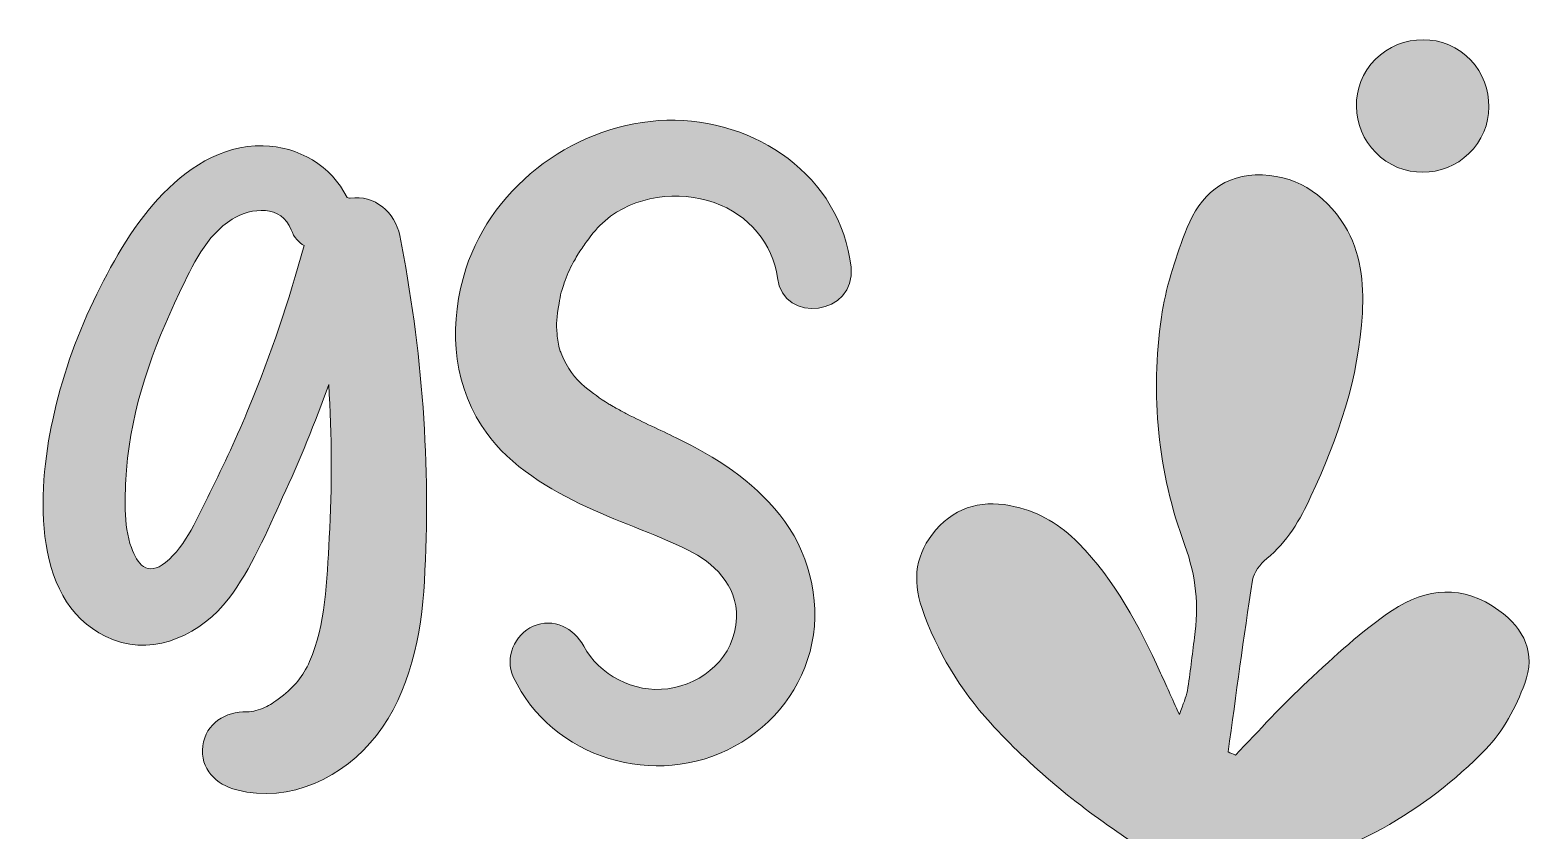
# Model space of a CAD drawing. Header units: inches. Extents: x 46 to 1034, y -889 to -193.
# Drawn here: x 715.5 to 1033.7, y -530.1 to -361.1 of the extents above; entities that cross this region are included whole.
import ezdxf

# ---------------------------------------------------------------- set-up
doc = ezdxf.new("R2010")
doc.units = ezdxf.units.IN
doc.header["$MEASUREMENT"] = 0
doc.layers.add('Layer 1', color=7, linetype='Continuous')

# ---------------------------------------------------------------- blocks, each defined once
blk = doc.blocks.new('block 2')
at = {"layer": 'Layer 1', "true_color": 0xffffff}
h = blk.add_hatch(color=7, dxfattribs=at)
h.dxf.hatch_style = 2
edge = h.paths.add_edge_path()
edge.add_spline(control_points=[(997.95, -369.43), (993.82, -375.82), (995.63, -384.45), (1001.99, -388.72), (1008.32, -392.97), (1016.99, -391.3), (1021.33, -385), (1025.61, -378.78), (1024.02, -370), (1017.8, -365.59), (1011.43, -361.06), (1002.19, -362.85), (997.95, -369.43)], knot_values=[0, 0, 0, 0, 1, 1, 1, 2, 2, 2, 3, 3, 3, 4, 4, 4, 4], degree=3, periodic=1)
h = blk.add_hatch(color=7, dxfattribs=at)
h.dxf.hatch_style = 2
edge = h.paths.add_edge_path()
edge.add_spline(control_points=[(827.74, -416.39), (827.82, -416.24), (828.35, -414.49), (828.37, -414.45), (828.9, -412.97), (829.52, -411.53), (830.24, -410.13), (830.13, -410.39), (831.32, -408.33), (831.29, -408.38), (831.85, -407.52), (832.44, -406.65), (833.04, -405.81), (834.45, -403.85), (835.43, -402.69), (837.01, -401.31), (843.04, -396.05), (852.61, -394.8), (860.09, -397.47), (867.36, -400.07), (872.54, -406.21), (873.41, -413.33), (874.65, -423.38), (890.09, -421.18), (888.97, -411.14), (886.82, -391.82), (868.59, -379.59), (850.09, -380.08), (831.3, -380.59), (813.36, -393.52), (807.62, -411.46), (804.12, -422.43), (804.53, -434.72), (810.91, -444.58), (815.79, -452.14), (823.73, -457.22), (831.68, -461.07), (839.19, -464.71), (847.2, -467.21), (854.69, -470.92), (859.69, -473.4), (865.05, -478.15), (864.78, -485.18), (864.45, -493.44), (857.74, -499.1), (850.27, -500.12), (843.03, -501.12), (835.75, -497.13), (832.52, -491.15), (830.43, -487.3), (826.12, -485.08), (821.84, -486.93), (817.9, -488.63), (815.76, -493.62), (817.62, -497.6), (825.69, -514.91), (847.82, -521.42), (864.34, -512.29), (872.78, -507.63), (878.77, -500), (880.73, -490.5), (882.68, -481.1), (879.91, -470.81), (873.91, -463.39), (868.02, -456.09), (860.41, -451.22), (852.06, -447.16), (848.61, -445.48), (845.12, -443.91), (841.71, -442.14), (840.97, -441.76), (840.23, -441.37), (839.49, -440.97), (839.7, -441.07), (837.78, -439.99), (837.72, -439.95), (835.99, -438.86), (834.32, -437.68), (832.75, -436.37), (830.48, -434.47), (829.14, -432.6), (827.72, -429.27), (827.6, -428.98), (827.5, -428.76), (827.43, -428.58), (827.15, -427.51), (827, -426.38), (826.88, -425.28), (826.62, -422.88), (826.76, -421.93), (827.29, -418.78), (827.42, -417.98), (827.56, -417.18), (827.74, -416.39)], knot_values=[0, 0, 0, 0, 1, 1, 1, 2, 2, 2, 3, 3, 3, 4, 4, 4, 5, 5, 5, 6, 6, 6, 7, 7, 7, 8, 8, 8, 9, 9, 9, 10, 10, 10, 11, 11, 11, 12, 12, 12, 13, 13, 13, 14, 14, 14, 15, 15, 15, 16, 16, 16, 17, 17, 17, 18, 18, 18, 19, 19, 19, 20, 20, 20, 21, 21, 21, 22, 22, 22, 23, 23, 23, 24, 24, 24, 25, 25, 25, 26, 26, 26, 27, 27, 27, 28, 28, 28, 29, 29, 29, 30, 30, 30, 31, 31, 31, 31], degree=3, periodic=1)
h = blk.add_hatch(color=7, dxfattribs=at)
h.dxf.hatch_style = 2
edge = h.paths.add_edge_path()
edge.add_spline(control_points=[(774.59, -494.37), (773.2, -497.49), (771.38, -499.75), (768.54, -501.89), (766.8, -503.19), (766.44, -503.47), (765.05, -504.1), (763.98, -504.58), (762.6, -505.07), (761.34, -505.03), (756.86, -504.89), (752.65, -507.44), (752.03, -512.19), (751.4, -517.11), (754.84, -520.36), (759.2, -521.5), (770.41, -524.43), (781.87, -518.77), (788.72, -509.97), (795.81, -500.88), (798.22, -488.72), (798.85, -477.46), (800.22, -453.01), (798.42, -428.44), (793.63, -404.43), (792.66, -399.51), (788.32, -395.81), (783.16, -396.53), (783.11, -396.54), (783.07, -396.55), (783.03, -396.56), (782.86, -396.5), (782.68, -396.46), (782.5, -396.42), (779.3, -389.74), (772.13, -385.58), (764.76, -385.48), (755.74, -385.36), (748.45, -390.37), (742.55, -396.75), (736.86, -402.92), (732.56, -410.73), (728.95, -418.26), (725.11, -426.26), (722.2, -434.69), (720.31, -443.36), (717.05, -458.35), (715.54, -483.03), (733.17, -489.78), (742.28, -493.26), (751.85, -488.4), (757.45, -481.13), (762.29, -474.85), (765.59, -466.83), (768.9, -459.68), (772.5, -451.92), (775.75, -443.98), (778.63, -435.91), (779.31, -446.67), (779.37, -457.47), (778.75, -468.27), (778.24, -477.33), (777.98, -486.74), (774.59, -494.37)], knot_values=[0, 0, 0, 0, 1, 1, 1, 2, 2, 2, 3, 3, 3, 4, 4, 4, 5, 5, 5, 6, 6, 6, 7, 7, 7, 8, 8, 8, 9, 9, 9, 10, 10, 10, 11, 11, 11, 12, 12, 12, 13, 13, 13, 14, 14, 14, 15, 15, 15, 16, 16, 16, 17, 17, 17, 18, 18, 18, 19, 19, 19, 20, 20, 20, 21, 21, 21, 21], degree=3, periodic=1)
edge = h.paths.add_edge_path()
edge.add_spline(control_points=[(761.84, -440.63), (759.29, -446.76), (756.52, -452.81), (753.53, -458.75), (751.06, -463.64), (748.55, -469.93), (744.16, -473.46), (740.24, -476.61), (738.15, -473.7), (736.93, -470.34), (735.22, -465.62), (735.53, -459.18), (735.92, -453.96), (736.93, -440.64), (741.43, -428.43), (747.12, -416.46), (749.78, -410.86), (752.74, -404.37), (758.22, -401), (762.38, -398.44), (768.67, -397.93), (770.7, -403.25), (771.31, -404.85), (772.28, -405.92), (773.41, -406.56), (770.26, -418.15), (766.45, -429.52), (761.84, -440.63)], knot_values=[0, 0, 0, 0, 1, 1, 1, 2, 2, 2, 3, 3, 3, 4, 4, 4, 5, 5, 5, 6, 6, 6, 7, 7, 7, 8, 8, 8, 9, 9, 9, 9], degree=3, periodic=1)
h = blk.add_hatch(color=7, dxfattribs=at)
h.dxf.hatch_style = 2
edge = h.paths.add_edge_path()
edge.add_spline(control_points=[(1025.86, -483.58), (1018.32, -478.05), (1010.45, -478.79), (1003.32, -483.59), (996.91, -487.9), (991.15, -493.26), (985.46, -498.53), (980.12, -503.48), (975.25, -508.92), (970.17, -514.14), (969.65, -513.92), (969.14, -513.7), (968.63, -513.48), (970.32, -501.39), (971.92, -489.29), (973.8, -477.23), (974.06, -475.57), (975.43, -473.77), (976.8, -472.66), (981.15, -469.09), (983.84, -464.49), (986.15, -459.5), (991.87, -447.19), (996.26, -434.52), (997, -420.84), (997.34, -414.36), (996.72, -407.95), (993.22, -402.33), (988.95, -395.45), (982.58, -391.39), (974.39, -391.64), (966.56, -391.88), (962, -397.19), (959.48, -403.99), (957.37, -409.71), (955.42, -415.64), (954.55, -421.64), (952.15, -438.07), (953.8, -454.32), (959.5, -469.88), (961.89, -476.38), (962.49, -482.65), (961.55, -489.3), (961.02, -493.05), (960.64, -496.81), (960.03, -500.54), (959.8, -501.95), (959.13, -503.29), (958.35, -505.57), (956.71, -501.96), (955.55, -499.38), (954.37, -496.81), (949.81, -486.89), (944.81, -477.27), (937.01, -469.39), (933.23, -465.58), (928.86, -462.87), (923.68, -461.69), (917.25, -460.21), (911.41, -461.38), (906.91, -466.6), (902.67, -471.5), (901.84, -477.01), (903.97, -483.16), (907.13, -492.24), (911.96, -500.28), (918.43, -507.35), (926.94, -516.64), (936.59, -524.62), (947.06, -531.58), (951.85, -534.77), (953.62, -538.56), (951.63, -544.2), (948.18, -554), (945.03, -563.91), (941.7, -573.75), (941.07, -575.63), (940.18, -577.43), (938.88, -580.55), (936.69, -575.12), (935.35, -570.83), (933.3, -566.91), (929.7, -560.04), (926.27, -552.94), (921.66, -546.77), (916.78, -540.25), (909.74, -535.94), (901.65, -534.08), (891.33, -531.7), (883.6, -537.21), (882.81, -547.71), (882.51, -551.6), (883.16, -555.8), (884.42, -559.51), (887.98, -570.01), (894.19, -578.85), (902.82, -585.94), (909.39, -591.34), (915.84, -596.9), (922.44, -602.27), (926.69, -605.74), (927.93, -609.74), (925.43, -614.78), (917.99, -629.8), (910.59, -644.84), (903.17, -659.87), (902.47, -659.73), (901.77, -659.59), (901.07, -659.45), (900.27, -655.34), (899.78, -651.14), (898.6, -647.14), (896.07, -638.55), (893.56, -629.91), (890.31, -621.58), (887.98, -615.59), (883.78, -610.68), (878.31, -606.99), (871.32, -602.28), (864.11, -601.96), (856.91, -606.06), (849.95, -610.03), (847.23, -616.72), (848.45, -624.19), (849.5, -630.62), (851.52, -637.14), (854.43, -642.96), (860.92, -655.93), (869.73, -667.34), (880.36, -677.29), (882.89, -679.66), (885.2, -682.26), (888.15, -685.32), (881.17, -695.68), (874.49, -705.59), (867.43, -716.06), (871.12, -717.62), (873.83, -718.77), (876.65, -719.96), (883.94, -710.56), (890.84, -701.64), (897.44, -693.12), (901.99, -694.42), (905.77, -695.99), (909.69, -696.55), (930.51, -699.5), (950.83, -697.28), (970.15, -688.86), (975.41, -686.57), (980.35, -682.83), (984.44, -678.76), (990.33, -672.89), (990.38, -664.1), (985.72, -657.19), (981.28, -650.62), (974.78, -648.49), (967.26, -648.78), (959.31, -649.09), (951.88, -651.62), (944.85, -655.08), (935.74, -659.57), (926.87, -664.55), (917.88, -669.28), (915.49, -670.54), (913.03, -671.65), (910.6, -672.83), (918.57, -653.75), (927.46, -635.79), (936.18, -617.74), (937.94, -614.08), (940.46, -613.63), (944.18, -613.77), (963.88, -614.5), (982.13, -609.55), (998.71, -598.8), (1006.28, -593.88), (1011.81, -587.26), (1014.42, -578.48), (1018.4, -565.09), (1010.41, -555.36), (996.64, -557.61), (991.21, -558.5), (985.68, -560.85), (981, -563.81), (973.65, -568.47), (966.98, -574.2), (960.01, -579.48), (957.37, -581.48), (954.72, -583.48), (952.07, -585.48), (951.64, -585.17), (951.22, -584.86), (950.79, -584.54), (955.06, -569.91), (959.33, -555.27), (963.53, -540.86), (968.04, -540.37), (971.87, -540.36), (975.49, -539.51), (993.88, -535.17), (1009.94, -526.35), (1023.12, -512.86), (1026.78, -509.12), (1029.47, -503.99), (1031.31, -499.02), (1033.66, -492.66), (1031.27, -487.54), (1025.86, -483.58)], knot_values=[0, 0, 0, 0, 1, 1, 1, 2, 2, 2, 3, 3, 3, 4, 4, 4, 5, 5, 5, 6, 6, 6, 7, 7, 7, 8, 8, 8, 9, 9, 9, 10, 10, 10, 11, 11, 11, 12, 12, 12, 13, 13, 13, 14, 14, 14, 15, 15, 15, 16, 16, 16, 17, 17, 17, 18, 18, 18, 19, 19, 19, 20, 20, 20, 21, 21, 21, 22, 22, 22, 23, 23, 23, 24, 24, 24, 25, 25, 25, 26, 26, 26, 27, 27, 27, 28, 28, 28, 29, 29, 29, 30, 30, 30, 31, 31, 31, 32, 32, 32, 33, 33, 33, 34, 34, 34, 35, 35, 35, 36, 36, 36, 37, 37, 37, 38, 38, 38, 39, 39, 39, 40, 40, 40, 41, 41, 41, 42, 42, 42, 43, 43, 43, 44, 44, 44, 45, 45, 45, 46, 46, 46, 47, 47, 47, 48, 48, 48, 49, 49, 49, 50, 50, 50, 51, 51, 51, 52, 52, 52, 53, 53, 53, 54, 54, 54, 55, 55, 55, 56, 56, 56, 57, 57, 57, 58, 58, 58, 59, 59, 59, 60, 60, 60, 61, 61, 61, 62, 62, 62, 63, 63, 63, 64, 64, 64, 65, 65, 65, 66, 66, 66, 67, 67, 67, 68, 68, 68, 69, 69, 69, 69], degree=3, periodic=1)
at = {"layer": 'Layer 1', "lineweight": 0}
for points, knots in [([(997.95, -369.43), (993.82, -375.82), (995.63, -384.45), (1001.99, -388.72), (1008.32, -392.97), (1016.99, -391.3), (1021.33, -385), (1025.61, -378.78), (1024.02, -370), (1017.8, -365.59), (1011.43, -361.06), (1002.19, -362.85), (997.95, -369.43)], [0, 0, 0, 0, 1, 1, 1, 2, 2, 2, 3, 3, 3, 4, 4, 4, 4]), ([(827.74, -416.39), (827.82, -416.24), (828.35, -414.49), (828.37, -414.45), (828.9, -412.97), (829.52, -411.53), (830.24, -410.13), (830.13, -410.39), (831.32, -408.33), (831.29, -408.38), (831.85, -407.52), (832.44, -406.65), (833.04, -405.81), (834.45, -403.85), (835.43, -402.69), (837.01, -401.31), (843.04, -396.05), (852.61, -394.8), (860.09, -397.47), (867.36, -400.07), (872.54, -406.21), (873.41, -413.33), (874.65, -423.38), (890.09, -421.18), (888.97, -411.14), (886.82, -391.82), (868.59, -379.59), (850.09, -380.08), (831.3, -380.59), (813.36, -393.52), (807.62, -411.46), (804.12, -422.43), (804.53, -434.72), (810.91, -444.58), (815.79, -452.14), (823.73, -457.22), (831.68, -461.07), (839.19, -464.71), (847.2, -467.21), (854.69, -470.92), (859.69, -473.4), (865.05, -478.15), (864.78, -485.18), (864.45, -493.44), (857.74, -499.1), (850.27, -500.12), (843.03, -501.12), (835.75, -497.13), (832.52, -491.15), (830.43, -487.3), (826.12, -485.08), (821.84, -486.93), (817.9, -488.63), (815.76, -493.62), (817.62, -497.6), (825.69, -514.91), (847.82, -521.42), (864.34, -512.29), (872.78, -507.63), (878.77, -500), (880.73, -490.5), (882.68, -481.1), (879.91, -470.81), (873.91, -463.39), (868.02, -456.09), (860.41, -451.22), (852.06, -447.16), (848.61, -445.48), (845.12, -443.91), (841.71, -442.14), (840.97, -441.76), (840.23, -441.37), (839.49, -440.97), (839.7, -441.07), (837.78, -439.99), (837.72, -439.95), (835.99, -438.86), (834.32, -437.68), (832.75, -436.37), (830.48, -434.47), (829.14, -432.6), (827.72, -429.27), (827.6, -428.98), (827.5, -428.76), (827.43, -428.58), (827.15, -427.51), (827, -426.38), (826.88, -425.28), (826.62, -422.88), (826.76, -421.93), (827.29, -418.78), (827.42, -417.98), (827.56, -417.18), (827.74, -416.39)], [0, 0, 0, 0, 1, 1, 1, 2, 2, 2, 3, 3, 3, 4, 4, 4, 5, 5, 5, 6, 6, 6, 7, 7, 7, 8, 8, 8, 9, 9, 9, 10, 10, 10, 11, 11, 11, 12, 12, 12, 13, 13, 13, 14, 14, 14, 15, 15, 15, 16, 16, 16, 17, 17, 17, 18, 18, 18, 19, 19, 19, 20, 20, 20, 21, 21, 21, 22, 22, 22, 23, 23, 23, 24, 24, 24, 25, 25, 25, 26, 26, 26, 27, 27, 27, 28, 28, 28, 29, 29, 29, 30, 30, 30, 31, 31, 31, 31]), ([(774.59, -494.37), (773.2, -497.49), (771.38, -499.75), (768.54, -501.89), (766.8, -503.19), (766.44, -503.47), (765.05, -504.1), (763.98, -504.58), (762.6, -505.07), (761.34, -505.03), (756.86, -504.89), (752.65, -507.44), (752.03, -512.19), (751.4, -517.11), (754.84, -520.36), (759.2, -521.5), (770.41, -524.43), (781.87, -518.77), (788.72, -509.97), (795.81, -500.88), (798.22, -488.72), (798.85, -477.46), (800.22, -453.01), (798.42, -428.44), (793.63, -404.43), (792.66, -399.51), (788.32, -395.81), (783.16, -396.53), (783.11, -396.54), (783.07, -396.55), (783.03, -396.56), (782.86, -396.5), (782.68, -396.46), (782.5, -396.42), (779.3, -389.74), (772.13, -385.58), (764.76, -385.48), (755.74, -385.36), (748.45, -390.37), (742.55, -396.75), (736.86, -402.92), (732.56, -410.73), (728.95, -418.26), (725.11, -426.26), (722.2, -434.69), (720.31, -443.36), (717.05, -458.35), (715.54, -483.03), (733.17, -489.78), (742.28, -493.26), (751.85, -488.4), (757.45, -481.13), (762.29, -474.85), (765.59, -466.83), (768.9, -459.68), (772.5, -451.92), (775.75, -443.98), (778.63, -435.91), (779.31, -446.67), (779.37, -457.47), (778.75, -468.27), (778.24, -477.33), (777.98, -486.74), (774.59, -494.37)], [0, 0, 0, 0, 1, 1, 1, 2, 2, 2, 3, 3, 3, 4, 4, 4, 5, 5, 5, 6, 6, 6, 7, 7, 7, 8, 8, 8, 9, 9, 9, 10, 10, 10, 11, 11, 11, 12, 12, 12, 13, 13, 13, 14, 14, 14, 15, 15, 15, 16, 16, 16, 17, 17, 17, 18, 18, 18, 19, 19, 19, 20, 20, 20, 21, 21, 21, 21]), ([(1025.86, -483.58), (1018.32, -478.05), (1010.45, -478.79), (1003.32, -483.59), (996.91, -487.9), (991.15, -493.26), (985.46, -498.53), (980.12, -503.48), (975.25, -508.92), (970.17, -514.14), (969.65, -513.92), (969.14, -513.7), (968.63, -513.48), (970.32, -501.39), (971.92, -489.29), (973.8, -477.23), (974.06, -475.57), (975.43, -473.77), (976.8, -472.66), (981.15, -469.09), (983.84, -464.49), (986.15, -459.5), (991.87, -447.19), (996.26, -434.52), (997, -420.84), (997.34, -414.36), (996.72, -407.95), (993.22, -402.33), (988.95, -395.45), (982.58, -391.39), (974.39, -391.64), (966.56, -391.88), (962, -397.19), (959.48, -403.99), (957.37, -409.71), (955.42, -415.64), (954.55, -421.64), (952.15, -438.07), (953.8, -454.32), (959.5, -469.88), (961.89, -476.38), (962.49, -482.65), (961.55, -489.3), (961.02, -493.05), (960.64, -496.81), (960.03, -500.54), (959.8, -501.95), (959.13, -503.29), (958.35, -505.57), (956.71, -501.96), (955.55, -499.38), (954.37, -496.81), (949.81, -486.89), (944.81, -477.27), (937.01, -469.39), (933.23, -465.58), (928.86, -462.87), (923.68, -461.69), (917.25, -460.21), (911.41, -461.38), (906.91, -466.6), (902.67, -471.5), (901.84, -477.01), (903.97, -483.16), (907.13, -492.24), (911.96, -500.28), (918.43, -507.35), (926.94, -516.64), (936.59, -524.62), (947.06, -531.58), (951.85, -534.77), (953.62, -538.56), (951.63, -544.2), (948.18, -554), (945.03, -563.91), (941.7, -573.75), (941.07, -575.63), (940.18, -577.43), (938.88, -580.55), (936.69, -575.12), (935.35, -570.83), (933.3, -566.91), (929.7, -560.04), (926.27, -552.94), (921.66, -546.77), (916.78, -540.25), (909.74, -535.94), (901.65, -534.08), (891.33, -531.7), (883.6, -537.21), (882.81, -547.71), (882.51, -551.6), (883.16, -555.8), (884.42, -559.51), (887.98, -570.01), (894.19, -578.85), (902.82, -585.94), (909.39, -591.34), (915.84, -596.9), (922.44, -602.27), (926.69, -605.74), (927.93, -609.74), (925.43, -614.78), (917.99, -629.8), (910.59, -644.84), (903.17, -659.87), (902.47, -659.73), (901.77, -659.59), (901.07, -659.45), (900.27, -655.34), (899.78, -651.14), (898.6, -647.14), (896.07, -638.55), (893.56, -629.91), (890.31, -621.58), (887.98, -615.59), (883.78, -610.68), (878.31, -606.99), (871.32, -602.28), (864.11, -601.96), (856.91, -606.06), (849.95, -610.03), (847.23, -616.72), (848.45, -624.19), (849.5, -630.62), (851.52, -637.14), (854.43, -642.96), (860.92, -655.93), (869.73, -667.34), (880.36, -677.29), (882.89, -679.66), (885.2, -682.26), (888.15, -685.32), (881.17, -695.68), (874.49, -705.59), (867.43, -716.06), (871.12, -717.62), (873.83, -718.77), (876.65, -719.96), (883.94, -710.56), (890.84, -701.64), (897.44, -693.12), (901.99, -694.42), (905.77, -695.99), (909.69, -696.55), (930.51, -699.5), (950.83, -697.28), (970.15, -688.86), (975.41, -686.57), (980.35, -682.83), (984.44, -678.76), (990.33, -672.89), (990.38, -664.1), (985.72, -657.19), (981.28, -650.62), (974.78, -648.49), (967.26, -648.78), (959.31, -649.09), (951.88, -651.62), (944.85, -655.08), (935.74, -659.57), (926.87, -664.55), (917.88, -669.28), (915.49, -670.54), (913.03, -671.65), (910.6, -672.83), (918.57, -653.75), (927.46, -635.79), (936.18, -617.74), (937.94, -614.08), (940.46, -613.63), (944.18, -613.77), (963.88, -614.5), (982.13, -609.55), (998.71, -598.8), (1006.28, -593.88), (1011.81, -587.26), (1014.42, -578.48), (1018.4, -565.09), (1010.41, -555.36), (996.64, -557.61), (991.21, -558.5), (985.68, -560.85), (981, -563.81), (973.65, -568.47), (966.98, -574.2), (960.01, -579.48), (957.37, -581.48), (954.72, -583.48), (952.07, -585.48), (951.64, -585.17), (951.22, -584.86), (950.79, -584.54), (955.06, -569.91), (959.33, -555.27), (963.53, -540.86), (968.04, -540.37), (971.87, -540.36), (975.49, -539.51), (993.88, -535.17), (1009.94, -526.35), (1023.12, -512.86), (1026.78, -509.12), (1029.47, -503.99), (1031.31, -499.02), (1033.66, -492.66), (1031.27, -487.54), (1025.86, -483.58)], [0, 0, 0, 0, 1, 1, 1, 2, 2, 2, 3, 3, 3, 4, 4, 4, 5, 5, 5, 6, 6, 6, 7, 7, 7, 8, 8, 8, 9, 9, 9, 10, 10, 10, 11, 11, 11, 12, 12, 12, 13, 13, 13, 14, 14, 14, 15, 15, 15, 16, 16, 16, 17, 17, 17, 18, 18, 18, 19, 19, 19, 20, 20, 20, 21, 21, 21, 22, 22, 22, 23, 23, 23, 24, 24, 24, 25, 25, 25, 26, 26, 26, 27, 27, 27, 28, 28, 28, 29, 29, 29, 30, 30, 30, 31, 31, 31, 32, 32, 32, 33, 33, 33, 34, 34, 34, 35, 35, 35, 36, 36, 36, 37, 37, 37, 38, 38, 38, 39, 39, 39, 40, 40, 40, 41, 41, 41, 42, 42, 42, 43, 43, 43, 44, 44, 44, 45, 45, 45, 46, 46, 46, 47, 47, 47, 48, 48, 48, 49, 49, 49, 50, 50, 50, 51, 51, 51, 52, 52, 52, 53, 53, 53, 54, 54, 54, 55, 55, 55, 56, 56, 56, 57, 57, 57, 58, 58, 58, 59, 59, 59, 60, 60, 60, 61, 61, 61, 62, 62, 62, 63, 63, 63, 64, 64, 64, 65, 65, 65, 66, 66, 66, 67, 67, 67, 68, 68, 68, 69, 69, 69, 69]), ([(761.84, -440.63), (759.29, -446.76), (756.52, -452.81), (753.53, -458.75), (751.06, -463.64), (748.55, -469.93), (744.16, -473.46), (740.24, -476.61), (738.15, -473.7), (736.93, -470.34), (735.22, -465.62), (735.53, -459.18), (735.92, -453.96), (736.93, -440.64), (741.43, -428.43), (747.12, -416.46), (749.78, -410.86), (752.74, -404.37), (758.22, -401), (762.38, -398.44), (768.67, -397.93), (770.7, -403.25), (771.31, -404.85), (772.28, -405.92), (773.41, -406.56), (770.26, -418.15), (766.45, -429.52), (761.84, -440.63)], [0, 0, 0, 0, 1, 1, 1, 2, 2, 2, 3, 3, 3, 4, 4, 4, 5, 5, 5, 6, 6, 6, 7, 7, 7, 8, 8, 8, 9, 9, 9, 9])]:
    blk.add_open_spline(points, degree=3, knots=knots, dxfattribs=at)

msp = doc.modelspace()

# ---------------------------------------------------------------- block references
at = {"layer": 'Layer 1'}
msp.add_blockref('block 2', (0, 0), dxfattribs=at)

doc.saveas('drawing.dxf')
